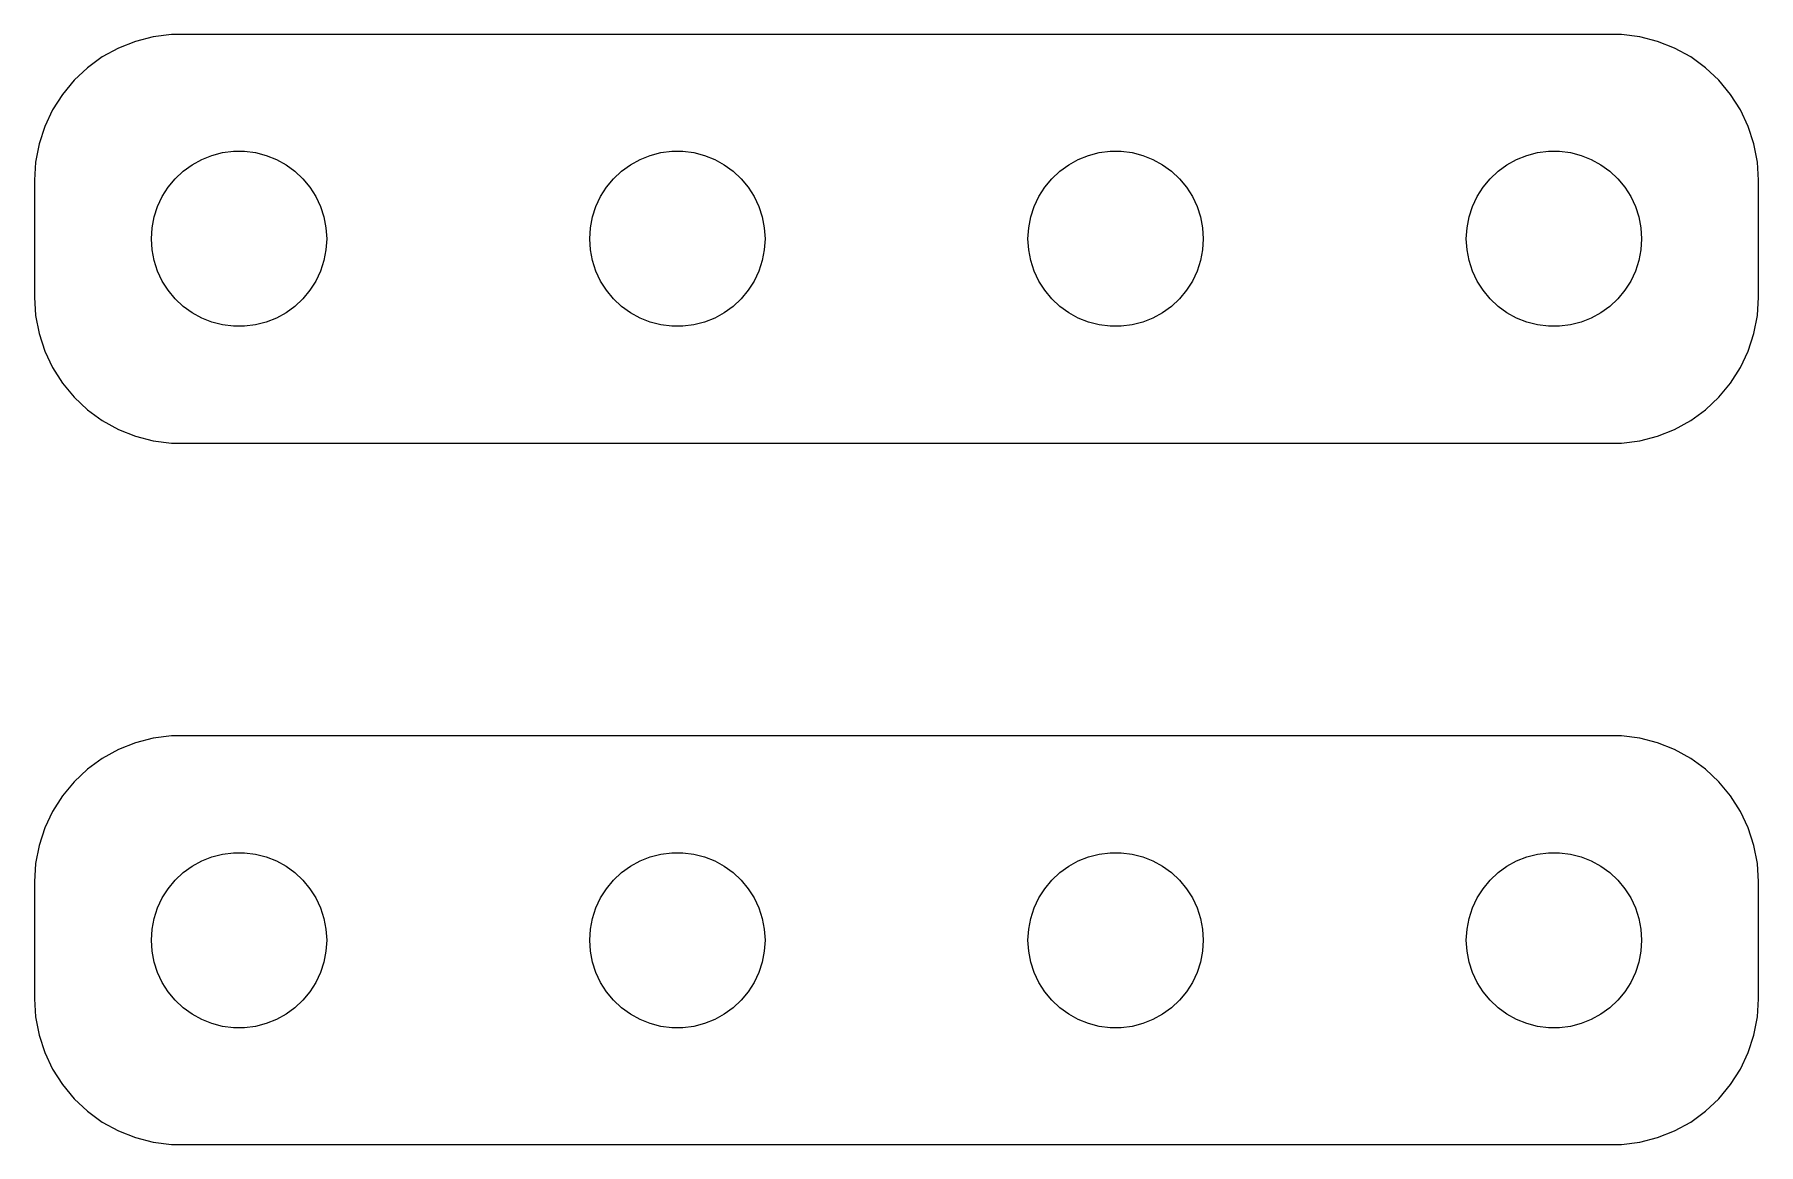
# Model space of a CAD drawing. Header units: metres. Extents: x -29.5 to 29.5, y 17 to 55.
import ezdxf

# ---------------------------------------------------------------- set-up
doc = ezdxf.new("R2010")
doc.units = ezdxf.units.M

msp = doc.modelspace()

# ---------------------------------------------------------------- linework, layer by layer
for p, q in [((-25.4369, 54.9114), (-26.0451, 54.7553)), ((-24.8139, 54.9901), (-25.4369, 54.9114)), ((24.8139, 54.9901), (-24.8139, 54.9901)), ((25.4369, 54.9114), (24.8139, 54.9901)), ((26.0451, 54.7553), (25.4369, 54.9114)), ((-26.6289, 54.5241), (-27.1791, 54.2216)), ((-26.0451, 54.7553), (-26.6289, 54.5241)), ((26.6289, 54.5241), (26.0451, 54.7553)), ((27.1791, 54.2216), (26.6289, 54.5241)), ((-27.6871, 53.8526), (-28.1448, 53.4227)), ((-27.1791, 54.2216), (-27.6871, 53.8526)), ((27.6871, 53.8526), (27.1791, 54.2216)), ((28.1448, 53.4227), (27.6871, 53.8526)), ((-28.1448, 53.4227), (-28.5451, 52.9389)), ((28.5451, 52.9389), (28.1448, 53.4227)), ((-28.5451, 52.9389), (-28.8815, 52.4088)), ((28.8815, 52.4088), (28.5451, 52.9389)), ((-28.8815, 52.4088), (-29.1489, 51.8406)), ((29.1489, 51.8406), (28.8815, 52.4088)), ((-29.1489, 51.8406), (-29.3429, 51.2434)), ((29.3429, 51.2434), (29.1489, 51.8406)), ((-29.3429, 51.2434), (-29.4606, 50.6267)), ((-23.7773, 50.7145), (-23.427, 50.8532)), ((-23.427, 50.8532), (-23.0621, 50.9469)), ((-23.0621, 50.9469), (-22.6884, 50.9941)), ((-22.6884, 50.9941), (-22.3116, 50.9941)), ((-22.3116, 50.9941), (-21.9379, 50.9469)), ((-21.9379, 50.9469), (-21.5729, 50.8532)), ((-21.5729, 50.8532), (-21.2227, 50.7145)), ((-8.77733, 50.7145), (-8.42705, 50.8532)), ((-8.42705, 50.8532), (-8.06213, 50.9469)), ((-8.06213, 50.9469), (-7.68837, 50.9941)), ((-7.68837, 50.9941), (-7.31161, 50.9941)), ((-7.31161, 50.9941), (-6.93785, 50.9469)), ((-6.93785, 50.9469), (-6.57294, 50.8532)), ((-6.57294, 50.8532), (-6.22266, 50.7145)), ((6.22266, 50.7145), (6.57294, 50.8532)), ((6.57294, 50.8532), (6.93785, 50.9469)), ((6.93785, 50.9469), (7.31161, 50.9941)), ((7.31161, 50.9941), (7.68837, 50.9941)), ((7.68837, 50.9941), (8.06213, 50.9469)), ((8.06213, 50.9469), (8.42705, 50.8532)), ((8.42705, 50.8532), (8.77733, 50.7145)), ((21.2227, 50.7145), (21.5729, 50.8532)), ((21.5729, 50.8532), (21.9379, 50.9469)), ((21.9379, 50.9469), (22.3116, 50.9941)), ((22.3116, 50.9941), (22.6884, 50.9941)), ((22.6884, 50.9941), (23.0621, 50.9469)), ((23.0621, 50.9469), (23.427, 50.8532)), ((23.427, 50.8532), (23.7773, 50.7145)), ((29.4606, 50.6267), (29.3429, 51.2434)), ((-29.4606, 50.6267), (-29.5, 50)), ((-24.6869, 50.0536), (-24.4123, 50.3115)), ((-24.4123, 50.3115), (-24.1075, 50.533)), ((-24.1075, 50.533), (-23.7773, 50.7145)), ((-21.2227, 50.7145), (-20.8925, 50.533)), ((-20.8925, 50.533), (-20.5877, 50.3115)), ((-20.5877, 50.3115), (-20.3131, 50.0536)), ((-9.6869, 50.0536), (-9.41226, 50.3115)), ((-9.41226, 50.3115), (-9.10747, 50.533)), ((-9.10747, 50.533), (-8.77733, 50.7145)), ((-6.22266, 50.7145), (-5.89252, 50.533)), ((-5.89252, 50.533), (-5.58772, 50.3115)), ((-5.58772, 50.3115), (-5.31308, 50.0536)), ((5.31308, 50.0536), (5.58772, 50.3115)), ((5.58772, 50.3115), (5.89252, 50.533)), ((5.89252, 50.533), (6.22266, 50.7145)), ((8.77733, 50.7145), (9.10747, 50.533)), ((9.10747, 50.533), (9.41226, 50.3115)), ((9.41226, 50.3115), (9.6869, 50.0536)), ((20.3131, 50.0536), (20.5877, 50.3115)), ((20.5877, 50.3115), (20.8925, 50.533)), ((20.8925, 50.533), (21.2227, 50.7145)), ((23.7773, 50.7145), (24.1075, 50.533)), ((24.1075, 50.533), (24.4123, 50.3115)), ((24.4123, 50.3115), (24.6869, 50.0536)), ((29.5, 50), (29.4606, 50.6267)), ((-29.5, 50), (-29.5, 46)), ((-25.1289, 49.4453), (-24.927, 49.7634)), ((-24.927, 49.7634), (-24.6869, 50.0536)), ((-20.3131, 50.0536), (-20.0729, 49.7634)), ((-20.0729, 49.7634), (-19.8711, 49.4453)), ((-10.1289, 49.4453), (-9.92705, 49.7634)), ((-9.92705, 49.7634), (-9.6869, 50.0536)), ((-5.31308, 50.0536), (-5.07294, 49.7634)), ((-5.07294, 49.7634), (-4.87108, 49.4453)), ((4.87108, 49.4453), (5.07294, 49.7634)), ((5.07294, 49.7634), (5.31308, 50.0536)), ((9.6869, 50.0536), (9.92705, 49.7634)), ((9.92705, 49.7634), (10.1289, 49.4453)), ((19.8711, 49.4453), (20.0729, 49.7634)), ((20.0729, 49.7634), (20.3131, 50.0536)), ((24.6869, 50.0536), (24.927, 49.7634)), ((24.927, 49.7634), (25.1289, 49.4453)), ((29.5, 46), (29.5, 50)), ((-25.4057, 48.7461), (-25.2893, 49.1044)), ((-25.2893, 49.1044), (-25.1289, 49.4453)), ((-19.8711, 49.4453), (-19.7107, 49.1044)), ((-19.7107, 49.1044), (-19.5942, 48.7461)), ((-10.4057, 48.7461), (-10.2893, 49.1044)), ((-10.2893, 49.1044), (-10.1289, 49.4453)), ((-4.87108, 49.4453), (-4.71066, 49.1044)), ((-4.71066, 49.1044), (-4.59424, 48.7461)), ((4.59424, 48.7461), (4.71066, 49.1044)), ((4.71066, 49.1044), (4.87108, 49.4453)), ((10.1289, 49.4453), (10.2893, 49.1044)), ((10.2893, 49.1044), (10.4057, 48.7461)), ((19.5942, 48.7461), (19.7107, 49.1044)), ((19.7107, 49.1044), (19.8711, 49.4453)), ((25.1289, 49.4453), (25.2893, 49.1044)), ((25.2893, 49.1044), (25.4057, 48.7461)), ((-25.4763, 48.376), (-25.4057, 48.7461)), ((-19.5942, 48.7461), (-19.5237, 48.376)), ((-10.4763, 48.376), (-10.4057, 48.7461)), ((-4.59424, 48.7461), (-4.52365, 48.376)), ((4.52365, 48.376), (4.59424, 48.7461)), ((10.4057, 48.7461), (10.4763, 48.376)), ((19.5237, 48.376), (19.5942, 48.7461)), ((25.4057, 48.7461), (25.4763, 48.376)), ((-25.5, 48), (-25.4763, 48.376)), ((-25.4763, 47.624), (-25.5, 48)), ((-19.5237, 48.376), (-19.5, 48)), ((-19.5, 48), (-19.5237, 47.624)), ((-10.5, 48), (-10.4763, 48.376)), ((-10.4763, 47.624), (-10.5, 48)), ((-4.52365, 48.376), (-4.5, 48)), ((-4.5, 48), (-4.52365, 47.624)), ((4.5, 48), (4.52365, 48.376)), ((4.52365, 47.624), (4.5, 48)), ((10.4763, 48.376), (10.5, 48)), ((10.5, 48), (10.4763, 47.624)), ((19.5, 48), (19.5237, 48.376)), ((19.5237, 47.624), (19.5, 48)), ((25.4763, 48.376), (25.5, 48)), ((25.5, 48), (25.4763, 47.624)), ((-25.4057, 47.2539), (-25.4763, 47.624)), ((-25.2893, 46.8956), (-25.4057, 47.2539)), ((-19.5942, 47.2539), (-19.7107, 46.8956)), ((-19.5237, 47.624), (-19.5942, 47.2539)), ((-10.4057, 47.2539), (-10.4763, 47.624)), ((-10.2893, 46.8956), (-10.4057, 47.2539)), ((-4.59424, 47.2539), (-4.71066, 46.8956)), ((-4.52365, 47.624), (-4.59424, 47.2539)), ((4.59424, 47.2539), (4.52365, 47.624)), ((4.71066, 46.8956), (4.59424, 47.2539)), ((10.4057, 47.2539), (10.2893, 46.8956)), ((10.4763, 47.624), (10.4057, 47.2539)), ((19.5942, 47.2539), (19.5237, 47.624)), ((19.7107, 46.8956), (19.5942, 47.2539)), ((25.4057, 47.2539), (25.2893, 46.8956)), ((25.4763, 47.624), (25.4057, 47.2539)), ((-25.1289, 46.5547), (-25.2893, 46.8956)), ((-19.7107, 46.8956), (-19.8711, 46.5547)), ((-10.1289, 46.5547), (-10.2893, 46.8956)), ((-4.71066, 46.8956), (-4.87108, 46.5547)), ((4.87108, 46.5547), (4.71066, 46.8956)), ((10.2893, 46.8956), (10.1289, 46.5547)), ((19.8711, 46.5547), (19.7107, 46.8956)), ((25.2893, 46.8956), (25.1289, 46.5547)), ((-24.927, 46.2366), (-25.1289, 46.5547)), ((-24.6869, 45.9464), (-24.927, 46.2366)), ((-20.0729, 46.2366), (-20.3131, 45.9464)), ((-19.8711, 46.5547), (-20.0729, 46.2366)), ((-9.92705, 46.2366), (-10.1289, 46.5547)), ((-9.6869, 45.9464), (-9.92705, 46.2366)), ((-5.07294, 46.2366), (-5.31308, 45.9464)), ((-4.87108, 46.5547), (-5.07294, 46.2366)), ((5.07294, 46.2366), (4.87108, 46.5547)), ((5.31308, 45.9464), (5.07294, 46.2366)), ((9.92705, 46.2366), (9.6869, 45.9464)), ((10.1289, 46.5547), (9.92705, 46.2366)), ((20.0729, 46.2366), (19.8711, 46.5547)), ((20.3131, 45.9464), (20.0729, 46.2366)), ((24.927, 46.2366), (24.6869, 45.9464)), ((25.1289, 46.5547), (24.927, 46.2366)), ((-29.5, 46), (-29.4606, 45.3733)), ((-24.4123, 45.6885), (-24.6869, 45.9464)), ((-24.1075, 45.467), (-24.4123, 45.6885)), ((-23.7773, 45.2855), (-24.1075, 45.467)), ((-20.8925, 45.467), (-21.2227, 45.2855)), ((-20.5877, 45.6885), (-20.8925, 45.467)), ((-20.3131, 45.9464), (-20.5877, 45.6885)), ((-9.41226, 45.6885), (-9.6869, 45.9464)), ((-9.10747, 45.467), (-9.41226, 45.6885)), ((-8.77733, 45.2855), (-9.10747, 45.467)), ((-5.89252, 45.467), (-6.22266, 45.2855)), ((-5.58772, 45.6885), (-5.89252, 45.467)), ((-5.31308, 45.9464), (-5.58772, 45.6885)), ((5.58772, 45.6885), (5.31308, 45.9464)), ((5.89252, 45.467), (5.58772, 45.6885)), ((6.22266, 45.2855), (5.89252, 45.467)), ((9.10747, 45.467), (8.77733, 45.2855)), ((9.41226, 45.6885), (9.10747, 45.467)), ((9.6869, 45.9464), (9.41226, 45.6885)), ((20.5877, 45.6885), (20.3131, 45.9464)), ((20.8925, 45.467), (20.5877, 45.6885)), ((21.2227, 45.2855), (20.8925, 45.467)), ((24.1075, 45.467), (23.7773, 45.2855)), ((24.4123, 45.6885), (24.1075, 45.467)), ((24.6869, 45.9464), (24.4123, 45.6885)), ((29.4606, 45.3733), (29.5, 46)), ((-29.4606, 45.3733), (-29.3429, 44.7566)), ((-23.427, 45.1468), (-23.7773, 45.2855)), ((-23.0621, 45.0531), (-23.427, 45.1468)), ((-22.6884, 45.0059), (-23.0621, 45.0531)), ((-22.3116, 45.0059), (-22.6884, 45.0059)), ((-21.9379, 45.0531), (-22.3116, 45.0059)), ((-21.5729, 45.1468), (-21.9379, 45.0531)), ((-21.2227, 45.2855), (-21.5729, 45.1468)), ((-8.42705, 45.1468), (-8.77733, 45.2855)), ((-8.06213, 45.0531), (-8.42705, 45.1468)), ((-7.68837, 45.0059), (-8.06213, 45.0531)), ((-7.31161, 45.0059), (-7.68837, 45.0059)), ((-6.93785, 45.0531), (-7.31161, 45.0059)), ((-6.57294, 45.1468), (-6.93785, 45.0531)), ((-6.22266, 45.2855), (-6.57294, 45.1468)), ((6.57294, 45.1468), (6.22266, 45.2855)), ((6.93785, 45.0531), (6.57294, 45.1468)), ((7.31161, 45.0059), (6.93785, 45.0531)), ((7.68837, 45.0059), (7.31161, 45.0059)), ((8.06213, 45.0531), (7.68837, 45.0059)), ((8.42705, 45.1468), (8.06213, 45.0531)), ((8.77733, 45.2855), (8.42705, 45.1468)), ((21.5729, 45.1468), (21.2227, 45.2855)), ((21.9379, 45.0531), (21.5729, 45.1468)), ((22.3116, 45.0059), (21.9379, 45.0531)), ((22.6884, 45.0059), (22.3116, 45.0059)), ((23.0621, 45.0531), (22.6884, 45.0059)), ((23.427, 45.1468), (23.0621, 45.0531)), ((23.7773, 45.2855), (23.427, 45.1468)), ((29.3429, 44.7566), (29.4606, 45.3733)), ((-29.3429, 44.7566), (-29.1489, 44.1594)), ((29.1489, 44.1594), (29.3429, 44.7566)), ((-29.1489, 44.1594), (-28.8815, 43.5912)), ((28.8815, 43.5912), (29.1489, 44.1594)), ((-28.8815, 43.5912), (-28.5451, 43.0611)), ((28.5451, 43.0611), (28.8815, 43.5912)), ((-28.5451, 43.0611), (-28.1448, 42.5773)), ((-28.1448, 42.5773), (-27.6871, 42.1474)), ((27.6871, 42.1474), (28.1448, 42.5773)), ((28.1448, 42.5773), (28.5451, 43.0611)), ((-27.6871, 42.1474), (-27.1791, 41.7784)), ((27.1791, 41.7784), (27.6871, 42.1474)), ((-27.1791, 41.7784), (-26.6289, 41.4759)), ((-26.6289, 41.4759), (-26.0451, 41.2447)), ((26.0451, 41.2447), (26.6289, 41.4759)), ((26.6289, 41.4759), (27.1791, 41.7784)), ((-26.0451, 41.2447), (-25.4369, 41.0886)), ((-25.4369, 41.0886), (-24.8139, 41.0099)), ((-24.8139, 41.0099), (24.8139, 41.0099)), ((24.8139, 41.0099), (25.4369, 41.0886)), ((25.4369, 41.0886), (26.0451, 41.2447)), ((-26.0451, 30.7553), (-26.6289, 30.5241)), ((-25.4369, 30.9114), (-26.0451, 30.7553)), ((-24.8139, 30.9901), (-25.4369, 30.9114)), ((24.8139, 30.9901), (-24.8139, 30.9901)), ((25.4369, 30.9114), (24.8139, 30.9901)), ((26.0451, 30.7553), (25.4369, 30.9114)), ((26.6289, 30.5241), (26.0451, 30.7553)), ((-27.1791, 30.2216), (-27.6871, 29.8526)), ((-26.6289, 30.5241), (-27.1791, 30.2216)), ((27.1791, 30.2216), (26.6289, 30.5241)), ((27.6871, 29.8526), (27.1791, 30.2216)), ((-27.6871, 29.8526), (-28.1448, 29.4227)), ((28.1448, 29.4227), (27.6871, 29.8526)), ((-28.5451, 28.9389), (-28.8815, 28.4088)), ((-28.1448, 29.4227), (-28.5451, 28.9389)), ((28.5451, 28.9389), (28.1448, 29.4227)), ((28.8815, 28.4088), (28.5451, 28.9389)), ((-28.8815, 28.4088), (-29.1489, 27.8406)), ((29.1489, 27.8406), (28.8815, 28.4088)), ((-29.1489, 27.8406), (-29.3429, 27.2434)), ((29.3429, 27.2434), (29.1489, 27.8406)), ((-29.3429, 27.2434), (-29.4606, 26.6267)), ((29.4606, 26.6267), (29.3429, 27.2434)), ((-29.4606, 26.6267), (-29.5, 26)), ((-24.1075, 26.533), (-23.7773, 26.7145)), ((-23.7773, 26.7145), (-23.427, 26.8532)), ((-23.427, 26.8532), (-23.0621, 26.9469)), ((-23.0621, 26.9469), (-22.6884, 26.9941)), ((-22.6884, 26.9941), (-22.3116, 26.9941)), ((-22.3116, 26.9941), (-21.9379, 26.9469)), ((-21.9379, 26.9469), (-21.5729, 26.8532)), ((-21.5729, 26.8532), (-21.2227, 26.7145)), ((-21.2227, 26.7145), (-20.8925, 26.533)), ((-9.10747, 26.533), (-8.77733, 26.7145)), ((-8.77733, 26.7145), (-8.42705, 26.8532)), ((-8.42705, 26.8532), (-8.06213, 26.9469)), ((-8.06213, 26.9469), (-7.68837, 26.9941)), ((-7.68837, 26.9941), (-7.31161, 26.9941)), ((-7.31161, 26.9941), (-6.93785, 26.9469)), ((-6.93785, 26.9469), (-6.57294, 26.8532)), ((-6.57294, 26.8532), (-6.22266, 26.7145)), ((-6.22266, 26.7145), (-5.89252, 26.533)), ((5.89252, 26.533), (6.22266, 26.7145)), ((6.22266, 26.7145), (6.57294, 26.8532)), ((6.57294, 26.8532), (6.93785, 26.9469)), ((6.93785, 26.9469), (7.31161, 26.9941)), ((7.31161, 26.9941), (7.68837, 26.9941)), ((7.68837, 26.9941), (8.06213, 26.9469)), ((8.06213, 26.9469), (8.42705, 26.8532)), ((8.42705, 26.8532), (8.77733, 26.7145)), ((8.77733, 26.7145), (9.10747, 26.533)), ((20.8925, 26.533), (21.2227, 26.7145)), ((21.2227, 26.7145), (21.5729, 26.8532)), ((21.5729, 26.8532), (21.9379, 26.9469)), ((21.9379, 26.9469), (22.3116, 26.9941)), ((22.3116, 26.9941), (22.6884, 26.9941)), ((22.6884, 26.9941), (23.0621, 26.9469)), ((23.0621, 26.9469), (23.427, 26.8532)), ((23.427, 26.8532), (23.7773, 26.7145)), ((23.7773, 26.7145), (24.1075, 26.533)), ((29.5, 26), (29.4606, 26.6267)), ((-29.5, 26), (-29.5, 22)), ((-24.927, 25.7634), (-24.6869, 26.0536)), ((-24.6869, 26.0536), (-24.4123, 26.3115)), ((-24.4123, 26.3115), (-24.1075, 26.533)), ((-20.8925, 26.533), (-20.5877, 26.3115)), ((-20.5877, 26.3115), (-20.3131, 26.0536)), ((-20.3131, 26.0536), (-20.0729, 25.7634)), ((-9.92705, 25.7634), (-9.6869, 26.0536)), ((-9.6869, 26.0536), (-9.41226, 26.3115)), ((-9.41226, 26.3115), (-9.10747, 26.533)), ((-5.89252, 26.533), (-5.58772, 26.3115)), ((-5.58772, 26.3115), (-5.31308, 26.0536)), ((-5.31308, 26.0536), (-5.07294, 25.7634)), ((5.07294, 25.7634), (5.31308, 26.0536)), ((5.31308, 26.0536), (5.58772, 26.3115)), ((5.58772, 26.3115), (5.89252, 26.533)), ((9.10747, 26.533), (9.41226, 26.3115)), ((9.41226, 26.3115), (9.6869, 26.0536)), ((9.6869, 26.0536), (9.92705, 25.7634)), ((20.0729, 25.7634), (20.3131, 26.0536)), ((20.3131, 26.0536), (20.5877, 26.3115)), ((20.5877, 26.3115), (20.8925, 26.533)), ((24.1075, 26.533), (24.4123, 26.3115)), ((24.4123, 26.3115), (24.6869, 26.0536)), ((24.6869, 26.0536), (24.927, 25.7634)), ((29.5, 22), (29.5, 26)), ((-25.2893, 25.1044), (-25.1289, 25.4453)), ((-25.1289, 25.4453), (-24.927, 25.7634)), ((-20.0729, 25.7634), (-19.8711, 25.4453)), ((-19.8711, 25.4453), (-19.7107, 25.1044)), ((-10.2893, 25.1044), (-10.1289, 25.4453)), ((-10.1289, 25.4453), (-9.92705, 25.7634)), ((-5.07294, 25.7634), (-4.87108, 25.4453)), ((-4.87108, 25.4453), (-4.71066, 25.1044)), ((4.71066, 25.1044), (4.87108, 25.4453)), ((4.87108, 25.4453), (5.07294, 25.7634)), ((9.92705, 25.7634), (10.1289, 25.4453)), ((10.1289, 25.4453), (10.2893, 25.1044)), ((19.7107, 25.1044), (19.8711, 25.4453)), ((19.8711, 25.4453), (20.0729, 25.7634)), ((24.927, 25.7634), (25.1289, 25.4453)), ((25.1289, 25.4453), (25.2893, 25.1044)), ((-25.4057, 24.7461), (-25.2893, 25.1044)), ((-19.7107, 25.1044), (-19.5942, 24.7461)), ((-10.4057, 24.7461), (-10.2893, 25.1044)), ((-4.71066, 25.1044), (-4.59424, 24.7461)), ((4.59424, 24.7461), (4.71066, 25.1044)), ((10.2893, 25.1044), (10.4057, 24.7461)), ((19.5942, 24.7461), (19.7107, 25.1044)), ((25.2893, 25.1044), (25.4057, 24.7461)), ((-25.5, 24), (-25.4763, 24.376)), ((-25.4763, 24.376), (-25.4057, 24.7461)), ((-19.5942, 24.7461), (-19.5237, 24.376)), ((-19.5237, 24.376), (-19.5, 24)), ((-10.5, 24), (-10.4763, 24.376)), ((-10.4763, 24.376), (-10.4057, 24.7461)), ((-4.59424, 24.7461), (-4.52365, 24.376)), ((-4.52365, 24.376), (-4.5, 24)), ((4.5, 24), (4.52365, 24.376)), ((4.52365, 24.376), (4.59424, 24.7461)), ((10.4057, 24.7461), (10.4763, 24.376)), ((10.4763, 24.376), (10.5, 24)), ((19.5, 24), (19.5237, 24.376)), ((19.5237, 24.376), (19.5942, 24.7461)), ((25.4057, 24.7461), (25.4763, 24.376)), ((25.4763, 24.376), (25.5, 24)), ((-25.4763, 23.624), (-25.5, 24)), ((-25.4057, 23.2539), (-25.4763, 23.624)), ((-19.5237, 23.624), (-19.5942, 23.2539)), ((-19.5, 24), (-19.5237, 23.624)), ((-10.4763, 23.624), (-10.5, 24)), ((-10.4057, 23.2539), (-10.4763, 23.624)), ((-4.52365, 23.624), (-4.59424, 23.2539)), ((-4.5, 24), (-4.52365, 23.624)), ((4.52365, 23.624), (4.5, 24)), ((4.59424, 23.2539), (4.52365, 23.624)), ((10.4763, 23.624), (10.4057, 23.2539)), ((10.5, 24), (10.4763, 23.624)), ((19.5237, 23.624), (19.5, 24)), ((19.5942, 23.2539), (19.5237, 23.624)), ((25.4763, 23.624), (25.4057, 23.2539)), ((25.5, 24), (25.4763, 23.624)), ((-25.2893, 22.8956), (-25.4057, 23.2539)), ((-19.5942, 23.2539), (-19.7107, 22.8956)), ((-10.2893, 22.8956), (-10.4057, 23.2539)), ((-4.59424, 23.2539), (-4.71066, 22.8956)), ((4.71066, 22.8956), (4.59424, 23.2539)), ((10.4057, 23.2539), (10.2893, 22.8956)), ((19.7107, 22.8956), (19.5942, 23.2539)), ((25.4057, 23.2539), (25.2893, 22.8956)), ((-25.1289, 22.5547), (-25.2893, 22.8956)), ((-24.927, 22.2366), (-25.1289, 22.5547)), ((-19.8711, 22.5547), (-20.0729, 22.2366)), ((-19.7107, 22.8956), (-19.8711, 22.5547)), ((-10.1289, 22.5547), (-10.2893, 22.8956)), ((-9.92705, 22.2366), (-10.1289, 22.5547)), ((-4.87108, 22.5547), (-5.07294, 22.2366)), ((-4.71066, 22.8956), (-4.87108, 22.5547)), ((4.87108, 22.5547), (4.71066, 22.8956)), ((5.07294, 22.2366), (4.87108, 22.5547)), ((10.1289, 22.5547), (9.92705, 22.2366)), ((10.2893, 22.8956), (10.1289, 22.5547)), ((19.8711, 22.5547), (19.7107, 22.8956)), ((20.0729, 22.2366), (19.8711, 22.5547)), ((25.1289, 22.5547), (24.927, 22.2366)), ((25.2893, 22.8956), (25.1289, 22.5547)), ((-29.5, 22), (-29.4606, 21.3733)), ((-24.6869, 21.9464), (-24.927, 22.2366)), ((-24.4123, 21.6885), (-24.6869, 21.9464)), ((-20.3131, 21.9464), (-20.5877, 21.6885)), ((-20.0729, 22.2366), (-20.3131, 21.9464)), ((-9.6869, 21.9464), (-9.92705, 22.2366)), ((-9.41226, 21.6885), (-9.6869, 21.9464)), ((-5.31308, 21.9464), (-5.58772, 21.6885)), ((-5.07294, 22.2366), (-5.31308, 21.9464)), ((5.31308, 21.9464), (5.07294, 22.2366)), ((5.58772, 21.6885), (5.31308, 21.9464)), ((9.6869, 21.9464), (9.41226, 21.6885)), ((9.92705, 22.2366), (9.6869, 21.9464)), ((20.3131, 21.9464), (20.0729, 22.2366)), ((20.5877, 21.6885), (20.3131, 21.9464)), ((24.6869, 21.9464), (24.4123, 21.6885)), ((24.927, 22.2366), (24.6869, 21.9464)), ((29.4606, 21.3733), (29.5, 22)), ((-29.4606, 21.3733), (-29.3429, 20.7566)), ((-24.1075, 21.467), (-24.4123, 21.6885)), ((-23.7773, 21.2855), (-24.1075, 21.467)), ((-23.427, 21.1468), (-23.7773, 21.2855)), ((-21.2227, 21.2855), (-21.5729, 21.1468)), ((-20.8925, 21.467), (-21.2227, 21.2855)), ((-20.5877, 21.6885), (-20.8925, 21.467)), ((-9.10747, 21.467), (-9.41226, 21.6885)), ((-8.77733, 21.2855), (-9.10747, 21.467)), ((-8.42705, 21.1468), (-8.77733, 21.2855)), ((-6.22266, 21.2855), (-6.57294, 21.1468)), ((-5.89252, 21.467), (-6.22266, 21.2855)), ((-5.58772, 21.6885), (-5.89252, 21.467)), ((5.89252, 21.467), (5.58772, 21.6885)), ((6.22266, 21.2855), (5.89252, 21.467)), ((6.57294, 21.1468), (6.22266, 21.2855)), ((8.77733, 21.2855), (8.42705, 21.1468)), ((9.10747, 21.467), (8.77733, 21.2855)), ((9.41226, 21.6885), (9.10747, 21.467)), ((20.8925, 21.467), (20.5877, 21.6885)), ((21.2227, 21.2855), (20.8925, 21.467)), ((21.5729, 21.1468), (21.2227, 21.2855)), ((23.7773, 21.2855), (23.427, 21.1468)), ((24.1075, 21.467), (23.7773, 21.2855)), ((24.4123, 21.6885), (24.1075, 21.467)), ((29.3429, 20.7566), (29.4606, 21.3733)), ((-29.3429, 20.7566), (-29.1489, 20.1594)), ((-23.0621, 21.0531), (-23.427, 21.1468)), ((-22.6884, 21.0059), (-23.0621, 21.0531)), ((-22.3116, 21.0059), (-22.6884, 21.0059)), ((-21.9379, 21.0531), (-22.3116, 21.0059)), ((-21.5729, 21.1468), (-21.9379, 21.0531)), ((-8.06213, 21.0531), (-8.42705, 21.1468)), ((-7.68837, 21.0059), (-8.06213, 21.0531)), ((-7.31161, 21.0059), (-7.68837, 21.0059)), ((-6.93785, 21.0531), (-7.31161, 21.0059)), ((-6.57294, 21.1468), (-6.93785, 21.0531)), ((6.93785, 21.0531), (6.57294, 21.1468)), ((7.31161, 21.0059), (6.93785, 21.0531)), ((7.68837, 21.0059), (7.31161, 21.0059)), ((8.06213, 21.0531), (7.68837, 21.0059)), ((8.42705, 21.1468), (8.06213, 21.0531)), ((21.9379, 21.0531), (21.5729, 21.1468)), ((22.3116, 21.0059), (21.9379, 21.0531)), ((22.6884, 21.0059), (22.3116, 21.0059)), ((23.0621, 21.0531), (22.6884, 21.0059)), ((23.427, 21.1468), (23.0621, 21.0531)), ((29.1489, 20.1594), (29.3429, 20.7566)), ((-29.1489, 20.1594), (-28.8815, 19.5912)), ((28.8815, 19.5912), (29.1489, 20.1594)), ((-28.8815, 19.5912), (-28.5451, 19.0611)), ((28.5451, 19.0611), (28.8815, 19.5912)), ((-28.5451, 19.0611), (-28.1448, 18.5773)), ((28.1448, 18.5773), (28.5451, 19.0611)), ((-28.1448, 18.5773), (-27.6871, 18.1474)), ((27.6871, 18.1474), (28.1448, 18.5773)), ((-27.6871, 18.1474), (-27.1791, 17.7784)), ((-27.1791, 17.7784), (-26.6289, 17.4759)), ((26.6289, 17.4759), (27.1791, 17.7784)), ((27.1791, 17.7784), (27.6871, 18.1474)), ((-26.6289, 17.4759), (-26.0451, 17.2447)), ((-26.0451, 17.2447), (-25.4369, 17.0886)), ((25.4369, 17.0886), (26.0451, 17.2447)), ((26.0451, 17.2447), (26.6289, 17.4759)), ((-25.4369, 17.0886), (-24.8139, 17.0099)), ((-24.8139, 17.0099), (24.8139, 17.0099)), ((24.8139, 17.0099), (25.4369, 17.0886))]:
    msp.add_line(p, q)

doc.saveas('drawing.dxf')
